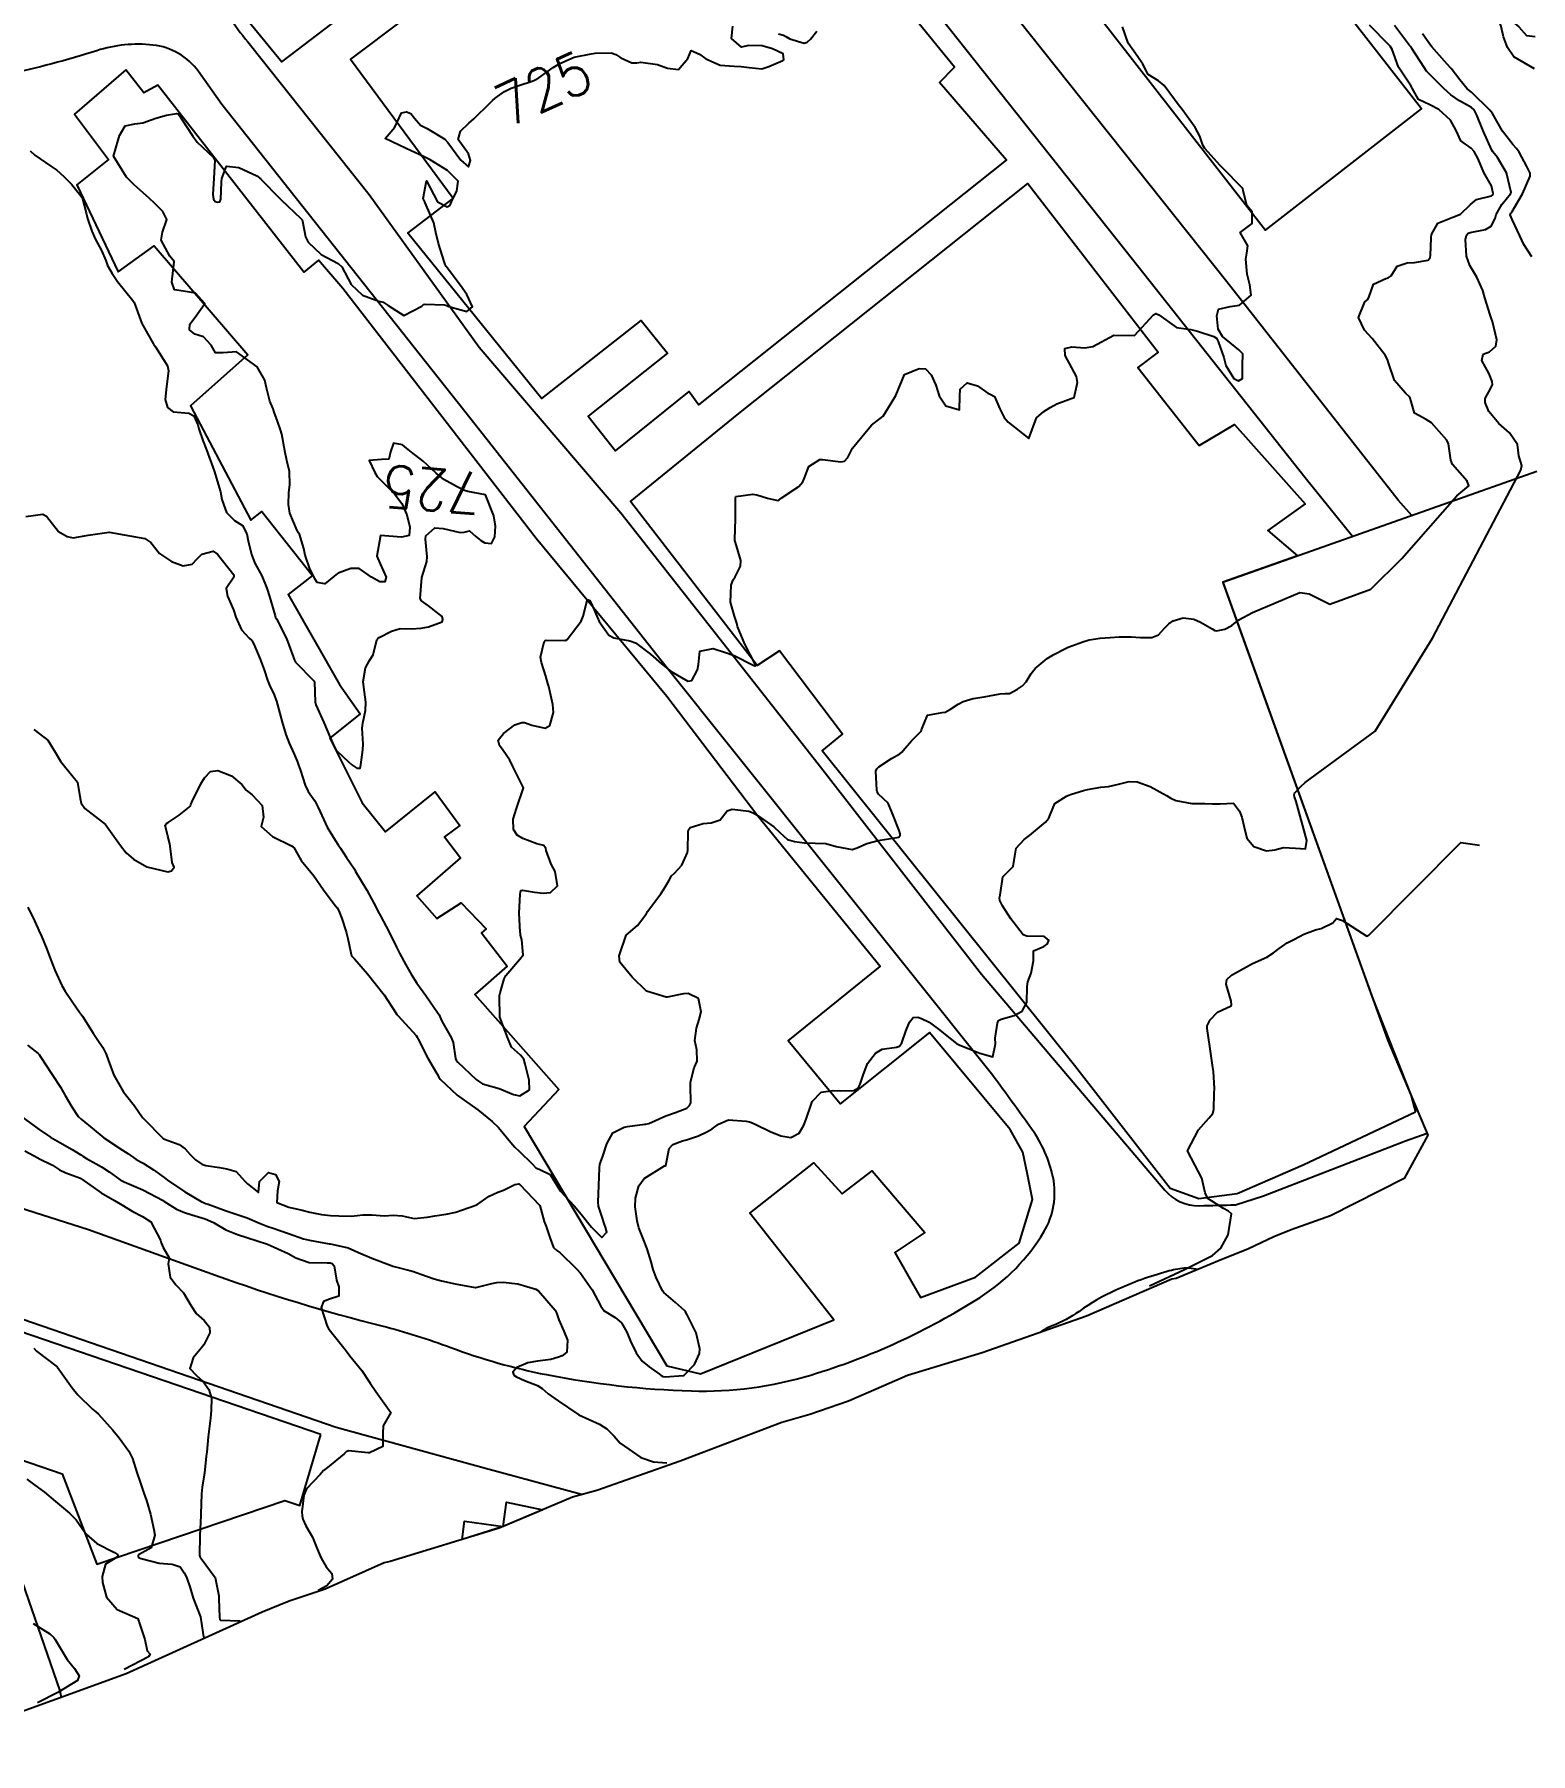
# Model space of a CAD drawing. Header units: metres. Extents: x 307586 to 320046, y 7427249 to 7434250.
# Drawn here: x 312861.3 to 313004.6, y 7431796.9 to 7431961.5 of the extents above; entities that cross this region are included whole.
import ezdxf
from ezdxf.enums import TextEntityAlignment as Align

# ---------------------------------------------------------------- set-up
doc = ezdxf.new("R2010")
doc.units = ezdxf.units.M
doc.header["$MEASUREMENT"] = 0
for name, color, linetype in [('Area', 45, 'Continuous'), ('Area Verde e Lazer', 45, 'Continuous'), ('Cotas', 45, 'Continuous'), ('Curvas de Nivel 1m', 11, 'Continuous'), ('Curvas de Nivel 5m', 15, 'Continuous'), ('Edificações', 30, 'Continuous'), ('Vias Primárias', 230, 'Continuous')]:
    doc.layers.add(name, color=color, linetype=linetype)
doc.styles.add('Style-STANDARD', font='STANDARD.shx')

msp = doc.modelspace()

# ---------------------------------------------------------------- linework, layer by layer
at = {"layer": 'Area'}
msp.add_polyline3d([(313005.2, 7431919.68, 728.03), (312975.12, 7431909.06, 0.04), (312990.92, 7431865.18, 732.81), (312994.76, 7431856.12, 736.14), (312992.49, 7431851.97, 737.82), (312985.44, 7431848.38, 729.22), (312981.65, 7431847.05, 729.09), (312979.99, 7431846.36, 729.11), (312977.57, 7431845.24, 729), (312974.65, 7431844.04, 728.96), (312970.66, 7431842.37, 728.92), (312970.23, 7431842.31, 728.86), (312962.05, 7431838.79, 728.77), (312952.06, 7431835.26, 729.27), (312944.92, 7431833.08, 728.55), (312942.66, 7431832.09, 728.44), (312939.25, 7431830.63, 728.42), (312935.55, 7431829.36, 728.52), (312932.86, 7431828.59, 728.58), (312923.13, 7431824.88, 728.76), (312915.14, 7431822.09, 729.26), (312912.82, 7431821.45, 729.27), (312905.79, 7431818.47, 729.53), (312895.36, 7431815.28, 729.69), (312894.78, 7431815.15, 729.69), (312889.13, 7431812.63, 730.96), (312885.69, 7431811.49, 731.29), (312883.11, 7431810.42, 731.46), (312870.06, 7431804.51, 733.47), (312849.04, 7431796.88, 741.23)], dxfattribs=at)
at = {"layer": 'Area Verde e Lazer'}
msp.add_lwpolyline([(312957.78, 7431970.32), (312979.21, 7431942.79), (312994.13, 7431954.41), (312972.7, 7431981.93)], close=True, dxfattribs=at)
msp.add_lwpolyline([(312957.78, 7431970.32), (312979.21, 7431942.79), (312994.13, 7431954.41), (312972.7, 7431981.93)], close=True, dxfattribs=at)
at = {"layer": 'Curvas de Nivel 1m', "flags": 128}
for points, elevation in [([(312860.45, 7431915.37), (312862.1, 7431915.6), (312862.45, 7431915.41), (312863.6, 7431913.93), (312864.43, 7431913.45), (312865.01, 7431913.33), (312866.43, 7431913.58), (312868.43, 7431913.87), (312870.43, 7431913.5), (312871.87, 7431913.27), (312872.42, 7431912.87), (312873.26, 7431911.81), (312874.4, 7431911.06), (312875.54, 7431910.64), (312876.4, 7431910.81), (312876.86, 7431911.32), (312877.33, 7431911.77), (312878.42, 7431912.06), (312878.81, 7431911.75), (312880.38, 7431909.79), (312880.4, 7431909.73), (312880.38, 7431909.57), (312879.65, 7431908.46), (312879.79, 7431907.74), (312880.34, 7431906.42), (312880.57, 7431905.73), (312881.12, 7431904.52), (312881.85, 7431903.71), (312882.1, 7431903.49), (312882.31, 7431903.13), (312882.9, 7431901.69), (312883.29, 7431900.68), (312883.62, 7431899.69), (312883.79, 7431899.22), (312884.25, 7431898.28), (312884.41, 7431897.84), (312884.46, 7431897.68), (312884.57, 7431897.34), (312885.02, 7431895.67), (312885.38, 7431894.48), (312885.68, 7431893.67), (312886.18, 7431892.61), (312886.45, 7431891.93), (312886.55, 7431891.65), (312886.77, 7431891.05), (312887.23, 7431889.64), (312887.52, 7431889.03), (312888.13, 7431888.12), (312888.41, 7431887.63), (312888.66, 7431887.08), (312889.34, 7431885.62), (312890.08, 7431884.36), (312890.38, 7431883.91), (312890.59, 7431883.6), (312891.18, 7431882.71), (312891.93, 7431881.58), (312892.05, 7431881.38), (312893.13, 7431879.57), (312894.01, 7431877.92), (312894.19, 7431877.56), (312894.43, 7431877.12), (312895.26, 7431875.55), (312895.96, 7431874.12), (312896.15, 7431873.73), (312896.25, 7431873.54), (312896.86, 7431872.44), (312897.36, 7431871.52), (312897.92, 7431870.66), (312898.77, 7431869.5), (312899.89, 7431867.86), (312900.05, 7431867.65), (312900.13, 7431867.49), (312900.32, 7431867.04), (312901.2, 7431865.47), (312901.38, 7431865), (312901.62, 7431863.46), (312901.67, 7431863.3), (312901.83, 7431863.09), (312903.59, 7431861.44), (312903.81, 7431861.27), (312904.21, 7431861.03), (312905.8, 7431860.57), (312907.17, 7431860.02), (312907.79, 7431859.88), (312908.71, 7431860.47), (312908.67, 7431861.38), (312908.29, 7431862.92), (312908.15, 7431863.39), (312907.84, 7431863.78), (312906.98, 7431864.54), (312906.62, 7431865.41), (312905.88, 7431867.42), (312905.82, 7431869.42), (312905.84, 7431869.49), (312905.91, 7431869.73), (312906.27, 7431871.07), (312906.45, 7431871.41), (312907.95, 7431873.15), (312908.06, 7431873.28), (312908.1, 7431873.39), (312907.97, 7431874.83), (312907.86, 7431875.28), (312907.83, 7431875.39), (312907.82, 7431875.55), (312907.72, 7431877.39), (312907.82, 7431879.2), (312907.84, 7431879.39), (312907.88, 7431879.54), (312908.03, 7431879.57), (312909.19, 7431879.38), (312910.02, 7431879.29), (312910.71, 7431879.36), (312911.38, 7431880), (312911.18, 7431881.35), (312910.77, 7431882.06), (312910.3, 7431883.37), (312910.26, 7431883.56), (312910.08, 7431883.84), (312909.42, 7431884.03), (312908.08, 7431884.52), (312907.53, 7431884.84), (312907.17, 7431885.4), (312907.14, 7431886.38), (312907.47, 7431887.4), (312908.14, 7431889.39), (312907.1, 7431891.41), (312906.81, 7431892.04), (312906.19, 7431892.96), (312905.82, 7431893.42), (312905.7, 7431893.93), (312906.2, 7431894.58), (312907.29, 7431895.4), (312907.98, 7431895.63), (312908.22, 7431895.64), (312908.93, 7431895.38), (312910.21, 7431895.1), (312910.66, 7431895.36), (312911.01, 7431896.58), (312910.93, 7431897.36), (312910.55, 7431899.08), (312910.47, 7431899.37), (312910.27, 7431900.07), (312909.86, 7431901.37), (312909.77, 7431901.9), (312910.1, 7431903.37), (312910.2, 7431903.49), (312910.31, 7431903.51), (312912.17, 7431903.49), (312912.32, 7431903.57), (312913.65, 7431905.33), (312913.85, 7431905.81), (312914.23, 7431907.32), (312914.36, 7431907.4), (312914.49, 7431907.32), (312914.66, 7431907.01), (312915.37, 7431905.31), (312916.32, 7431904.01), (312916.79, 7431903.76), (312918.31, 7431903.47), (312918.87, 7431903.26), (312920.3, 7431902.17), (312921.36, 7431901.24), (312922.28, 7431900.52), (312923.86, 7431899.61), (312924.27, 7431899.65), (312924.81, 7431900.67), (312924.89, 7431901.19), (312925.03, 7431902.47), (312926.31, 7431902.72), (312927.48, 7431902.34), (312928.3, 7431902.05), (312930.14, 7431901.13), (312930.29, 7431901.06), (312930.35, 7431901.07), (312930.37, 7431901.13), (312930.29, 7431901.3), (312929.32, 7431903.14), (312928.64, 7431904.83), (312928.55, 7431905.15), (312928.34, 7431905.81), (312927.96, 7431907.16), (312928.01, 7431908.78), (312928.15, 7431909.15), (312928.23, 7431909.31), (312928.39, 7431909.59), (312928.93, 7431910.62), (312928.95, 7431911.14), (312928.43, 7431912.88), (312928.36, 7431913.08), (312928.36, 7431913.15), (312928.45, 7431915.15), (312928.43, 7431917.15), (312928.48, 7431917.29), (312930.11, 7431917.51), (312930.49, 7431917.44), (312931.5, 7431917.12), (312932.48, 7431916.91), (312932.62, 7431916.97), (312932.81, 7431917.11), (312934.49, 7431918.25), (312934.89, 7431918.69), (312935.04, 7431919.07), (312935.45, 7431920.14), (312936.53, 7431920.82), (312936.76, 7431920.82), (312938.53, 7431920.59), (312938.88, 7431920.67), (312939.2, 7431921.02), (312939.65, 7431921.91), (312940.55, 7431923.01), (312941.46, 7431924.11), (312942.57, 7431924.99), (312943.36, 7431926.21), (312943.78, 7431926.97), (312944.62, 7431928.96), (312946.03, 7431929.55), (312946.63, 7431929.51), (312947.17, 7431928.93), (312947.62, 7431927.93), (312947.95, 7431926.92), (312948.59, 7431925.98), (312949.89, 7431925.59), (312949.91, 7431926.9), (312949.95, 7431927.56), (312950.62, 7431928.16), (312951.61, 7431927.88), (312952.61, 7431927.19), (312952.82, 7431927.08), (312953.26, 7431926.86), (312953.75, 7431925.69), (312954.16, 7431924.85), (312954.35, 7431924.62), (312954.57, 7431924.41), (312956.55, 7431922.82), (312957.27, 7431924.81), (312957.96, 7431925.42), (312958.59, 7431925.8), (312959.23, 7431926.15), (312960.6, 7431926.66), (312960.68, 7431926.69), (312960.89, 7431926.77), (312961.18, 7431928.21), (312961.1, 7431928.77), (312960.64, 7431929.6), (312960.03, 7431930.78), (312959.98, 7431931.46), (312960.66, 7431931.63), (312961.9, 7431931.52), (312962.66, 7431931.65), (312964.67, 7431932.72), (312966.67, 7431932.7), (312968.46, 7431934.67), (312968.7, 7431934.8), (312969, 7431934.67), (312970.69, 7431933.48), (312972.04, 7431933.28), (312972.68, 7431933.13), (312974.26, 7431932.61), (312974.5, 7431932.43), (312974.67, 7431932.13), (312975.2, 7431930.59), (312975.41, 7431929.82), (312976.17, 7431928.58), (312976.62, 7431928.37), (312976.99, 7431928.57), (312977.01, 7431930.21), (312977.02, 7431930.57), (312977.03, 7431930.95), (312976.66, 7431931.33), (312975.09, 7431932.6), (312974.68, 7431933.32), (312974.54, 7431934.6), (312974.71, 7431935.23), (312975.81, 7431935.49), (312976.71, 7431935.6), (312977.83, 7431936.56), (312977.7, 7431937.54), (312977.44, 7431938.57), (312977.33, 7431940), (312977.4, 7431940.57), (312977.51, 7431941.3), (312976.79, 7431942.58), (312977.93, 7431943.44), (312977.92, 7431944.56), (312977.42, 7431945.16), (312977.08, 7431946.58), (312977.03, 7431946.77), (312976.85, 7431946.96), (312975.23, 7431948.6), (312974.87, 7431948.99), (312973.38, 7431950.62), (312973.2, 7431950.93), (312972.9, 7431951.79), (312972.46, 7431952.63), (312971.23, 7431954.34), (312970.98, 7431954.65), (312970.93, 7431954.7), (312969.49, 7431956.66), (312968.97, 7431957.08), (312967.97, 7431957.69), (312967.45, 7431958.69), (312966.99, 7431959.4), (312966.04, 7431960.71), (312965.5, 7431962.25)], 726), ([(312860.67, 7431877.96), (312861.28, 7431876.65), (312861.61, 7431875.95), (312861.72, 7431875.7), (312861.97, 7431875.16), (312862.49, 7431873.93), (312862.8, 7431873.07), (312863.25, 7431871.93), (312863.91, 7431870.45), (312864.23, 7431869.92), (312864.98, 7431868.82), (312865.6, 7431867.9), (312865.88, 7431867.5), (312866.92, 7431865.88), (312867.29, 7431865.32), (312867.84, 7431864.5), (312868.16, 7431863.87), (312868.35, 7431863.34), (312868.9, 7431861.86), (312869.79, 7431860.3), (312870.14, 7431859.84), (312870.87, 7431858.93), (312871.63, 7431857.82), (312871.76, 7431857.67), (312873.63, 7431855.8), (312873.73, 7431855.74), (312875.15, 7431855.21), (312875.72, 7431854.8), (312876.21, 7431854.26), (312876.72, 7431853.76), (312877.31, 7431853.35), (312877.71, 7431853.21), (312879, 7431853.03), (312879.7, 7431852.89), (312880.6, 7431852.62), (312881.45, 7431851.7), (312881.69, 7431851.44), (312882.74, 7431850.62), (312882.84, 7431851.69), (312883.7, 7431852.53), (312884.39, 7431852.36), (312884.74, 7431851.67), (312884.56, 7431850.79), (312884.51, 7431849.67), (312885.66, 7431849.22), (312886.94, 7431848.93), (312887.65, 7431848.75), (312888.77, 7431848.5), (312889.65, 7431848.41), (312890.43, 7431848.38), (312891.65, 7431848.37), (312892.74, 7431848.48), (312893.65, 7431848.49), (312894.8, 7431848.4), (312895.65, 7431848.46), (312896.51, 7431848.39), (312897.65, 7431848.12), (312898.89, 7431848.25), (312899.65, 7431848.39), (312900.72, 7431848.54), (312901.66, 7431848.75), (312902.18, 7431848.93), (312903.66, 7431849.44), (312904.83, 7431850.27), (312905.68, 7431850.65), (312906.23, 7431850.86), (312907.31, 7431851.4), (312907.69, 7431851.45), (312907.74, 7431851.43), (312907.79, 7431851.39), (312909.66, 7431849.42), (312909.69, 7431849.37), (312910.11, 7431847.83), (312910.3, 7431847.36), (312910.66, 7431846.32), (312911.01, 7431845.35), (312911.33, 7431845.07), (312911.61, 7431844.86), (312913.2, 7431843.32), (312913.59, 7431842.89), (312914.72, 7431841.31), (312915.55, 7431839.73), (312915.87, 7431839.3), (312916.92, 7431838.66), (312917.53, 7431838.13), (312918.03, 7431837.26), (312918.39, 7431836.38), (312918.91, 7431835.26), (312919.49, 7431834.48), (312920.16, 7431833.92), (312921.16, 7431833.22), (312921.33, 7431833.08), (312921.47, 7431833), (312921.71, 7431832.98), (312923.47, 7431833.11), (312923.53, 7431833.14), (312923.59, 7431833.2), (312924.51, 7431834.16), (312924.99, 7431835.19), (312925.02, 7431835.66), (312924.66, 7431837.19), (312923.82, 7431838.91), (312923.65, 7431839.2), (312923.54, 7431839.32), (312922.68, 7431840.08), (312921.57, 7431841.06), (312921.45, 7431841.22), (312920.83, 7431842.47), (312920.55, 7431843.24), (312920.35, 7431843.99), (312919.97, 7431845.24), (312919.63, 7431846.11), (312919.18, 7431847.25), (312919.01, 7431847.9), (312918.83, 7431849.26), (312918.87, 7431850.07), (312919.18, 7431851.26), (312919.7, 7431851.96), (312921.65, 7431853.16), (312921.71, 7431853.19), (312921.76, 7431853.22), (312922.1, 7431854.84), (312922.44, 7431855.21), (312923.37, 7431855.58), (312923.74, 7431855.66), (312924.89, 7431856.04), (312925.75, 7431856.47), (312926.21, 7431856.72), (312926.82, 7431857.16), (312927.77, 7431857.58), (312929.46, 7431857.44), (312929.77, 7431857.38), (312929.96, 7431857.32), (312930.37, 7431857.12), (312931.75, 7431856.48), (312932.79, 7431856.05), (312933.75, 7431855.9), (312934.54, 7431856.29), (312934.99, 7431857.07), (312935.2, 7431857.64), (312935.69, 7431859.06), (312935.72, 7431859.13), (312935.79, 7431859.34), (312936.63, 7431860.22), (312937.8, 7431860.4), (312938.46, 7431860.37), (312939.8, 7431860.4), (312940.19, 7431860.62), (312940.39, 7431861), (312940.68, 7431861.86), (312941.09, 7431862.99), (312941.84, 7431863.98), (312942.48, 7431864.34), (312943.85, 7431864.54), (312944.16, 7431864.64), (312944.36, 7431864.95), (312944.74, 7431866.08), (312945.09, 7431866.95), (312945.46, 7431867.37), (312945.89, 7431867.4), (312946.24, 7431867.29), (312946.98, 7431866.92), (312947.87, 7431866.25), (312949.6, 7431864.89), (312949.85, 7431864.76), (312951.2, 7431864.22), (312951.84, 7431863.96), (312953.08, 7431863.6), (312953.33, 7431864.85), (312953.31, 7431865.4), (312953.53, 7431866.84), (312953.64, 7431867.09), (312953.89, 7431867.23), (312955.13, 7431867.58), (312955.89, 7431868), (312956.34, 7431868.81), (312956.38, 7431870.36), (312956.45, 7431870.81), (312956.76, 7431871.62), (312956.98, 7431872.8), (312956.99, 7431873.78), (312957.97, 7431874.17), (312958.33, 7431874.43), (312958.44, 7431874.79), (312957.99, 7431875.13), (312956.33, 7431875.16), (312955.99, 7431875.31), (312954.82, 7431876.83), (312954.02, 7431878.07), (312953.75, 7431878.58), (312953.73, 7431878.84), (312953.78, 7431879.09), (312954.05, 7431880.84), (312955.03, 7431881.86), (312955.19, 7431882.83), (312955.32, 7431883.59), (312956.09, 7431884.44), (312956.61, 7431884.81), (312958.12, 7431886.09), (312958.44, 7431886.47), (312958.57, 7431886.79), (312959.03, 7431887.88), (312960.14, 7431888.59), (312960.27, 7431888.64), (312960.62, 7431888.77), (312961.78, 7431889.12), (312962.15, 7431889.23), (312963.44, 7431889.44), (312964.15, 7431889.5), (312965.13, 7431889.74), (312966.16, 7431889.99), (312966.9, 7431889.95), (312968.16, 7431889.52), (312969.73, 7431888.65), (312970.14, 7431888.4), (312970.61, 7431888.18), (312972.14, 7431887.89), (312973.4, 7431887.88), (312974.14, 7431887.85), (312974.86, 7431887.86), (312976.14, 7431887.9), (312976.71, 7431887.15), (312976.93, 7431886.57), (312977.16, 7431885.61), (312977.42, 7431884.56), (312978.09, 7431883.76), (312979.29, 7431883.33), (312980.09, 7431883.44), (312980.94, 7431883.67), (312982.09, 7431883.61), (312983.05, 7431883.53), (312983.17, 7431884.35), (312982.14, 7431888.08), (312981.99, 7431888.51), (312981.96, 7431888.7), (312981.98, 7431888.84), (312982.02, 7431888.9), (312982.58, 7431889.5), (312983, 7431889.9), (312989.72, 7431894.79), (312995.2, 7431903.7), (313003.65, 7431919.81), (313003.77, 7431920.25), (313003.46, 7431921.18), (313003.33, 7431922.26), (313002.57, 7431923.37), (313001.55, 7431924.28), (313000.59, 7431925.43), (313000.23, 7431926.29), (313000.23, 7431926.67), (313000.61, 7431927.32), (313000.94, 7431927.97), (313000.92, 7431928.29), (313000.63, 7431929.03), (312999.93, 7431930.3), (313000.06, 7431930.9), (313000.66, 7431931.15), (313001.28, 7431931.67), (313001.37, 7431932.28), (313000.95, 7431934.03), (313000.85, 7431934.29), (313000.71, 7431934.69), (313000.22, 7431936.3), (313000.01, 7431937.02), (312999.46, 7431938.3), (312998.76, 7431939.4), (312998.46, 7431940.31), (312998.36, 7431941.89), (312998.46, 7431942.31), (312998.61, 7431942.5), (312998.8, 7431942.56), (313000.26, 7431942.84), (313000.81, 7431943.18), (313001.2, 7431943.9), (313001.31, 7431944.29), (313001.85, 7431945.26), (313002.68, 7431946.27), (313002.73, 7431946.39), (313002.3, 7431948.28), (313001.43, 7431949.74), (313000.99, 7431950.29), (313000.89, 7431950.45), (313000.04, 7431952.3), (312999.44, 7431953.8), (312999.19, 7431954.31), (312998.95, 7431954.54), (312997.8, 7431955.18), (312996.96, 7431955.74), (312996.29, 7431956.35), (312994.98, 7431957.67), (312994.64, 7431958.02), (312994.4, 7431958.37), (312993.21, 7431960.18), (312993.08, 7431960.39), (312993.05, 7431960.42), (312993.01, 7431960.47), (312991.57, 7431962.4)], 728), ([(312861.23, 7431894.98), (312862.2, 7431894.23), (312862.58, 7431893.94), (312863.17, 7431892.94), (312863.78, 7431891.92), (312864.17, 7431891.46), (312865.4, 7431889.91), (312865.66, 7431888.37), (312865.76, 7431887.9), (312866.12, 7431887.39), (312868.09, 7431885.87), (312869.54, 7431883.86), (312870.07, 7431883.16), (312870.77, 7431882.55), (312872.05, 7431881.82), (312874.05, 7431881.32), (312874.41, 7431881.43), (312874.66, 7431881.79), (312874.49, 7431882.23), (312874.28, 7431883.8), (312874.27, 7431884), (312874.08, 7431884.76), (312873.82, 7431885.8), (312873.94, 7431885.96), (312874.1, 7431886.05), (312875.14, 7431886.75), (312876.12, 7431887.54), (312876.23, 7431887.67), (312876.27, 7431887.78), (312876.35, 7431888), (312877.23, 7431889.76), (312877.58, 7431890.33), (312878.16, 7431890.94), (312878.85, 7431891.05), (312880.16, 7431890.54), (312881.16, 7431889.71), (312881.57, 7431889.15), (312882.13, 7431888.71), (312883.11, 7431887.69), (312883.23, 7431886.57), (312883.01, 7431885.69), (312884.08, 7431884.73), (312885.91, 7431883.83), (312886.07, 7431883.72), (312886.1, 7431883.69), (312886.13, 7431883.66), (312886.84, 7431882.43), (312887.48, 7431881.64), (312888.04, 7431880.94), (312888.97, 7431879.62), (312890.01, 7431878.25), (312890.27, 7431877.87), (312890.43, 7431877.6), (312890.73, 7431876.86), (312891.13, 7431875.59), (312891.32, 7431874.94), (312891.58, 7431873.59), (312891.67, 7431873.3), (312891.95, 7431873.01), (312893.19, 7431871.57), (312893.92, 7431870.65), (312894.77, 7431869.55), (312895.89, 7431867.82), (312896.01, 7431867.66), (312896.12, 7431867.54), (312897.86, 7431865.65), (312897.94, 7431865.51), (312898.04, 7431865.32), (312898.98, 7431863.5), (312899.82, 7431862.03), (312900.01, 7431861.68), (312900.15, 7431861.48), (312901.79, 7431859.95), (312902.46, 7431859.45), (312903.77, 7431858.54), (312905.14, 7431857.43), (312905.75, 7431856.85), (312906.93, 7431855.4), (312907.29, 7431854.96), (312907.72, 7431854.59), (312908.96, 7431853.38), (312909.32, 7431852.99), (312909.71, 7431852.81), (312910.7, 7431852.35), (312911.3, 7431851.35), (312911.68, 7431850.75), (312913, 7431849.33), (312913.66, 7431848.55), (312914.65, 7431847.31), (312915.63, 7431846.3), (312916.12, 7431846.81), (312915.99, 7431847.29), (312915.9, 7431847.55), (312915.65, 7431848.37), (312915.3, 7431849.3), (312915.28, 7431849.69), (312915.36, 7431851.3), (312915.4, 7431852.99), (312915.45, 7431853.3), (312915.51, 7431853.5), (312915.72, 7431854.1), (312916.1, 7431855.29), (312916.69, 7431856.34), (312917.76, 7431856.89), (312918.08, 7431856.94), (312919.76, 7431857.16), (312919.84, 7431857.17), (312920.14, 7431857.24), (312921.77, 7431857.95), (312922.69, 7431858.29), (312923.78, 7431858.69), (312924.04, 7431858.94), (312924.15, 7431859.2), (312924.13, 7431860.88), (312924.13, 7431861.2), (312924.47, 7431862.55), (312924.78, 7431863.19), (312924.74, 7431864.29), (312924.54, 7431865.19), (312924.7, 7431866.36), (312924.97, 7431867.19), (312925.16, 7431867.91), (312924.9, 7431869.19), (312923.91, 7431869.69), (312923.45, 7431869.66), (312921.9, 7431869.33), (312921.8, 7431869.32), (312919.91, 7431869.91), (312918.53, 7431871.26), (312917.94, 7431871.99), (312917.36, 7431872.69), (312917.28, 7431873.28), (312917.97, 7431875.27), (312919.05, 7431876.19), (312919.84, 7431877.25), (312919.9, 7431877.35), (312920.01, 7431877.52), (312921.27, 7431879.23), (312921.58, 7431879.68), (312922.04, 7431880.48), (312922.31, 7431880.96), (312922.6, 7431881.21), (312923.29, 7431881.98), (312923.84, 7431883.2), (312923.86, 7431883.41), (312923.9, 7431885.2), (312923.93, 7431885.37), (312924.1, 7431885.57), (312925.33, 7431885.96), (312926.11, 7431886.03), (312926.96, 7431886.32), (312927.64, 7431887.16), (312928.12, 7431887.34), (312929.72, 7431887.13), (312930.12, 7431886.99), (312930.5, 7431886.75), (312932.1, 7431885.63), (312932.68, 7431885.1), (312933.42, 7431884.42), (312934.08, 7431884.25), (312935.04, 7431884.12), (312936.08, 7431884.07), (312937.1, 7431884.06), (312938.08, 7431883.75), (312939.62, 7431883.47), (312940.08, 7431883.62), (312941.02, 7431884.06), (312942.09, 7431884.34), (312943.7, 7431884.58), (312944.09, 7431884.66), (312944.21, 7431884.84), (312944.2, 7431884.96), (312944.1, 7431885.28), (312943.44, 7431886.97), (312943.07, 7431887.91), (312942.14, 7431888.76), (312942.02, 7431888.99), (312941.98, 7431889.15), (312941.88, 7431890.99), (312941.97, 7431891.2), (312942.18, 7431891.39), (312943.39, 7431892.18), (312944.19, 7431892.64), (312944.36, 7431892.79), (312944.5, 7431892.96), (312945.28, 7431893.87), (312946.21, 7431894.82), (312946.26, 7431894.94), (312946.83, 7431896.33), (312948.24, 7431896.59), (312948.52, 7431896.62), (312949.02, 7431896.9), (312949.76, 7431897.39), (312950.25, 7431897.64), (312951.21, 7431897.92), (312952.26, 7431898.11), (312953.8, 7431898.39), (312954.26, 7431898.4), (312954.69, 7431898.41), (312955.44, 7431898.83), (312955.93, 7431899.16), (312956.27, 7431899.53), (312956.76, 7431900.34), (312957.13, 7431900.81), (312958.3, 7431901.77), (312958.93, 7431902.16), (312960.12, 7431902.77), (312960.25, 7431902.83), (312960.31, 7431902.86), (312961.72, 7431903.35), (312962.32, 7431903.54), (312963.36, 7431903.71), (312964.33, 7431903.79), (312965.2, 7431903.84), (312966.33, 7431903.85), (312967.24, 7431903.77), (312968.33, 7431903.77), (312968.95, 7431904.04), (312969.52, 7431904.66), (312969.93, 7431905.08), (312970.35, 7431905.38), (312971.33, 7431905.66), (312972.35, 7431905.52), (312972.98, 7431905.25), (312974.11, 7431904.6), (312974.34, 7431904.45), (312974.52, 7431904.41), (312975.32, 7431904.59), (312975.99, 7431904.94), (312976.65, 7431905.46), (312977.97, 7431906.17), (312982.49, 7431908.09), (312983.37, 7431907.95), (312985.37, 7431906.96), (312989.3, 7431908.42), (312992.25, 7431911.33), (312997.53, 7431917.34), (312998.69, 7431918.31), (312998.51, 7431918.75), (312997.13, 7431920.33), (312996.95, 7431920.75), (312996.72, 7431922.34), (312996.56, 7431922.69), (312995.09, 7431924.35), (312994.59, 7431924.65), (312993.48, 7431925.26), (312993.16, 7431926.38), (312993.03, 7431926.81), (312992.61, 7431927.18), (312991.57, 7431928.4), (312990.99, 7431930.07), (312990.89, 7431930.41), (312990.66, 7431930.81), (312989.42, 7431932.42), (312988.68, 7431933.22), (312988.11, 7431934.44), (312988.72, 7431935.92), (312988.99, 7431936.16), (312989.13, 7431936.43), (312989.54, 7431937.62), (312990.74, 7431938.16), (312990.94, 7431938.21), (312991.25, 7431938.4), (312991.81, 7431939.34), (312992.76, 7431939.65), (312993.47, 7431939.68), (312994.77, 7431939.93), (312994.97, 7431940.16), (312995, 7431940.36), (312995.08, 7431942.07), (312995.11, 7431942.36), (312995.7, 7431943.47), (312996.82, 7431943.92), (312997.14, 7431944.02), (312997.88, 7431944.32), (312998.83, 7431945.25), (312999.4, 7431945.74), (313000.84, 7431946.08), (313000.97, 7431946.16), (313001.01, 7431946.29), (313000.85, 7431947.05), (313000.11, 7431948.3), (312999.57, 7431949.61), (312999.18, 7431950.31), (312998.9, 7431950.64), (312997.91, 7431951.33), (312997.48, 7431952.33), (312996.93, 7431953.31), (312995.82, 7431954.35), (312994.95, 7431954.8), (312993.87, 7431955.3), (312993.26, 7431956.39), (312993.16, 7431956.58), (312992.97, 7431956.87), (312991.94, 7431958.4), (312991.34, 7431960.08), (312991.13, 7431960.41), (312991.01, 7431960.55), (312989.17, 7431962.43)], 727), ([(313004.7, 7431940.24), (313003.94, 7431941.41), (313003.55, 7431942.26), (313002.82, 7431943.82), (313002.65, 7431944.27), (313002.69, 7431944.41), (313002.83, 7431944.59), (313003.83, 7431946.26), (313004.57, 7431947.95), (313004.57, 7431948.24), (313004.22, 7431948.9), (313003.5, 7431950.26), (313003.25, 7431950.62), (313002.9, 7431950.99), (313001.9, 7431952.28), (313000.94, 7431953.97), (313000.69, 7431954.29), (312998.96, 7431955.98), (312998.77, 7431956.12), (312998.53, 7431956.32), (312997.82, 7431957.18), (312996.98, 7431958.28), (312996.93, 7431958.34), (312996.36, 7431958.97), (312995.13, 7431960.36), (312995.01, 7431960.5), (312994.23, 7431961.58)], 729), ([(312968.08, 7431841.67), (312971.46, 7431843.25), (312974.12, 7431844.6), (312974.92, 7431845.29), (312975.64, 7431846.58), (312975.95, 7431848.58), (312975.67, 7431848.84), (312975.17, 7431849.08), (312973.68, 7431850.06), (312973.43, 7431850.6), (312973.09, 7431851.99), (312972.79, 7431852.61), (312971.74, 7431854.62), (312972.79, 7431856.61), (312973.77, 7431857.75), (312974.17, 7431858.2), (312974.25, 7431858.6), (312974.28, 7431860.13), (312974.32, 7431860.59), (312974.23, 7431862.2), (312974.17, 7431862.6), (312973.86, 7431864.6), (312973.6, 7431866.32), (312973.62, 7431866.6), (312973.89, 7431867.17), (312974.59, 7431867.9), (312975.9, 7431868.5), (312975.96, 7431868.58), (312975.91, 7431868.94), (312975.45, 7431870.58), (312975.5, 7431871.03), (312975.94, 7431871.45), (312977.95, 7431872.55), (312979.33, 7431873.17), (312979.97, 7431873.58), (312980.51, 7431873.99), (312981.28, 7431874.52), (312981.74, 7431874.76), (312981.99, 7431874.88), (312982.86, 7431875.37), (312984, 7431875.79), (312984.55, 7431875.92), (312985.66, 7431876.46), (312985.82, 7431876.65), (312986.01, 7431876.87), (312986.59, 7431876.68), (312988.9, 7431875.16), (312989.14, 7431875.3), (312997.91, 7431884.14), (312999.69, 7431883.89)], 729), ([(312860.62, 7431864.74), (312861.63, 7431863.94), (312861.73, 7431863.84), (312861.83, 7431863.68), (312863, 7431861.93), (312863.79, 7431860.7), (312864.24, 7431859.92), (312864.86, 7431858.82), (312865.48, 7431857.9), (312865.76, 7431857.63), (312867.02, 7431856.61), (312867.74, 7431856.02), (312867.94, 7431855.87), (312869.72, 7431854.69), (312870.24, 7431854.36), (312871.01, 7431853.83), (312871.45, 7431853.57), (312871.71, 7431853.42), (312872.68, 7431852.79), (312873.7, 7431852.05), (312874.04, 7431851.8), (312875.68, 7431850.7), (312877.25, 7431849.76), (312877.54, 7431849.63), (312877.66, 7431849.58), (312877.92, 7431849.49), (312879.65, 7431848.88), (312880.52, 7431848.59), (312881.65, 7431848.18), (312882.86, 7431847.69), (312883.64, 7431847.38), (312884.07, 7431847.24), (312885.63, 7431846.71), (312887.07, 7431846.19), (312887.62, 7431846.05), (312889.51, 7431845.71), (312889.61, 7431845.69), (312890.07, 7431845.6), (312891.34, 7431845.31), (312891.61, 7431845.21), (312892.32, 7431844.86), (312893.6, 7431844.32), (312895.54, 7431843.59), (312895.59, 7431843.58), (312895.62, 7431843.57), (312895.73, 7431843.54), (312897.24, 7431843.16), (312897.59, 7431843.05), (312898.29, 7431842.8), (312899.58, 7431842.35), (312900.27, 7431842.17), (312901.58, 7431841.88), (312903.49, 7431841.53), (312903.57, 7431841.53), (312905.09, 7431841.92), (312905.58, 7431841.99), (312906.19, 7431842.02), (312907.58, 7431841.89), (312909.31, 7431841.37), (312909.57, 7431841.19), (312911.15, 7431839.35), (312911.29, 7431839.1), (312911.53, 7431838.44), (312912, 7431837.34), (312912.35, 7431836.49), (312912.28, 7431835.33), (312911.84, 7431834.99), (312911.49, 7431834.84), (312910.75, 7431834.62), (312909.48, 7431834.46), (312908.56, 7431834.3), (312907.48, 7431833.86), (312907.1, 7431833.4), (312907.22, 7431833.14), (312907.47, 7431832.96), (312908.22, 7431832.63), (312909.46, 7431832.15), (312909.93, 7431831.84), (312910.49, 7431831.35), (312911.44, 7431830.67), (312913.42, 7431829.32), (312915.41, 7431828.43), (312916.12, 7431828), (312916.82, 7431827.28), (312917.39, 7431826.63), (312919.37, 7431825.25), (312920.59, 7431824.84), (312921.87, 7431824.72)], 729), ([(312860.36, 7431854.6), (312861.61, 7431853.94), (312861.68, 7431853.91), (312861.71, 7431853.89), (312863.01, 7431853.23), (312863.7, 7431852.8), (312864.29, 7431852.5), (312865.69, 7431851.98), (312865.75, 7431851.96), (312865.84, 7431851.9), (312867.67, 7431850.59), (312868.96, 7431849.86), (312869.66, 7431849.45), (312870.64, 7431848.82), (312871.65, 7431848.33), (312872.44, 7431847.81), (312873.36, 7431846.06), (312873.43, 7431845.8), (312873.61, 7431845.35), (312874.19, 7431844.38), (312874.11, 7431843.79), (312874.29, 7431842.5), (312874.84, 7431841.79), (312875.56, 7431841.01), (312876.31, 7431839.77), (312876.79, 7431839.02), (312877.53, 7431838.37), (312878.06, 7431837.74), (312878.09, 7431837.17), (312877.5, 7431836.04), (312877.38, 7431835.86), (312877.3, 7431835.75), (312876.5, 7431834.78), (312876.18, 7431833.77), (312876.8, 7431833.09), (312877.46, 7431832.51), (312877.99, 7431831.74), (312878.25, 7431830.93), (312878.23, 7431829.74), (312878.15, 7431829.01), (312877.98, 7431827.74), (312877.92, 7431827.22), (312877.79, 7431825.75), (312877.75, 7431825.36), (312877.57, 7431823.75), (312877.53, 7431823.57), (312877.34, 7431822.41), (312877.3, 7431821.75), (312877.23, 7431819.83), (312877.23, 7431819.75), (312877.23, 7431819.68), (312877.12, 7431817.75), (312877.1, 7431815.91), (312877.13, 7431815.75), (312877.17, 7431815.67), (312877.25, 7431815.57), (312878.6, 7431813.74), (312878.96, 7431811.98), (312878.96, 7431811.73), (312879, 7431809.91), (312879.03, 7431809.73), (312879.11, 7431809.66), (312880.98, 7431809.6)], 731), ([(312861.24, 7431835.7), (312861.49, 7431835.43), (312863.47, 7431833.92), (312864.89, 7431831.91), (312865.44, 7431831.24), (312866.85, 7431829.88), (312867.17, 7431829.62), (312867.42, 7431829.39), (312868.81, 7431827.86), (312869.39, 7431827.14), (312870.32, 7431825.84), (312870.67, 7431825.13), (312871.08, 7431823.82), (312871.15, 7431823.62), (312871.35, 7431823.06), (312871.78, 7431821.82), (312872.02, 7431821.11), (312872.4, 7431819.81), (312872.73, 7431818.36), (312872.81, 7431817.8), (312872.47, 7431816.6), (312871.25, 7431815.91), (312871.22, 7431815.86), (312871.22, 7431815.82), (312871.23, 7431815.8), (312871.25, 7431815.67), (312871.5, 7431815.57), (312873.25, 7431815.13), (312874.49, 7431815.03), (312875.24, 7431814.77), (312875.64, 7431814.18), (312875.84, 7431813.77), (312876.21, 7431812.75), (312876.49, 7431811.76), (312877.19, 7431809.98), (312877.24, 7431809.75), (312877.47, 7431808.06), (312877.6, 7431807.96)], 732), ([(312860.57, 7431823.18), (312861.34, 7431822.58), (312862.24, 7431821.93), (312863.32, 7431821.02), (312864.65, 7431819.91), (312865.3, 7431819.26), (312865.85, 7431818.45), (312866.24, 7431817.89), (312867.27, 7431816.99), (312868.96, 7431816.15), (312869.25, 7431815.94), (312869.29, 7431815.85), (312869.25, 7431815.74), (312868.08, 7431815.02), (312867.78, 7431813.86), (312867.82, 7431813.28), (312868.2, 7431811.86), (312869.2, 7431810.68), (312871.18, 7431809.82), (312871.87, 7431807.81), (312872.07, 7431806.73), (312872.37, 7431806.42), (312872.2, 7431806.16), (312869.87, 7431804.94)], 733), ([(312861.18, 7431809.34), (312862.75, 7431808.34), (312863.16, 7431807.99), (312863.21, 7431807.92), (312863.26, 7431807.82), (312864.41, 7431805.91), (312865.12, 7431805.02), (312865.57, 7431804.34), (312865.4, 7431803.9), (312863.52, 7431802.72), (312861.59, 7431801.74)], 734)]:
    msp.add_lwpolyline(points, dxfattribs=dict(at, elevation=elevation))
at = {"layer": 'Curvas de Nivel 5m', "flags": 128}
for points, elevation in [([(313004.98, 7431958.24), (313003, 7431959.38), (313002.39, 7431960.28), (313001.99, 7431961.31), (313001.78, 7431962.28), (313001.06, 7431964.29), (313003.04, 7431962.63), (313003.46, 7431962.26), (313004.19, 7431961.42), (313005.02, 7431961.35)], 730), ([(312860.87, 7431950.4), (312861.33, 7431949.97), (312862.85, 7431948.91), (312863.43, 7431948.52), (312864.1, 7431947.93), (312864.83, 7431947.18), (312865.86, 7431945.91), (312866.25, 7431944.45), (312866.36, 7431943.9), (312866.77, 7431942.7), (312867.14, 7431941.89), (312867.72, 7431940.85), (312868.11, 7431939.88), (312868.28, 7431939.42), (312868.73, 7431938.63), (312869.25, 7431937.86), (312870.7, 7431936.06), (312870.85, 7431935.85), (312870.93, 7431935.6), (312871.57, 7431933.84), (312872.65, 7431931.92), (312872.69, 7431931.87), (312872.72, 7431931.83), (312872.87, 7431931.6), (312874.02, 7431929.81), (312874.13, 7431929.32), (312873.93, 7431927.81), (312873.82, 7431926.58), (312874.02, 7431925.81), (312874.57, 7431925.39), (312876.06, 7431925.27), (312876.57, 7431925.01), (312876.93, 7431924.15), (312877.03, 7431923.77), (312877.41, 7431922.63), (312877.77, 7431921.76), (312878.5, 7431919.75), (312879.11, 7431917.74), (312879.23, 7431916.98), (312879.68, 7431915.74), (312880.45, 7431914.98), (312881.22, 7431914.5), (312881.62, 7431913.71), (312881.76, 7431913.04), (312882.07, 7431911.71), (312882.4, 7431910.88), (312883.06, 7431909.69), (312883.55, 7431908.51), (312883.8, 7431907.69), (312884.34, 7431905.84), (312884.39, 7431905.68), (312884.46, 7431905.55), (312885.42, 7431903.67), (312886.09, 7431901.87), (312886.16, 7431901.66), (312886.29, 7431901.41), (312888.06, 7431899.63), (312888.12, 7431899.49), (312888.19, 7431897.63), (312888.24, 7431897.34), (312889.02, 7431895.62), (312889.62, 7431894.2), (312889.86, 7431893.61), (312890.19, 7431893), (312890.88, 7431892.3), (312891.69, 7431891.59), (312892.17, 7431891.27), (312892.48, 7431891.26), (312892.54, 7431891.58), (312892.74, 7431893.02), (312892.76, 7431893.57), (312892.69, 7431895.1), (312892.73, 7431895.57), (312893, 7431896.8), (312893.02, 7431897.57), (312892.83, 7431899.01), (312892.79, 7431899.57), (312893, 7431900.86), (312893.39, 7431901.57), (312893.73, 7431902.13), (312894.09, 7431903.56), (312894.19, 7431903.69), (312894.31, 7431903.77), (312895.49, 7431904.38), (312896.32, 7431904.65), (312897.4, 7431904.6), (312898.32, 7431904.67), (312899.02, 7431904.81), (312900.33, 7431905.29), (312900.42, 7431905.49), (312900.34, 7431905.79), (312899.04, 7431906.81), (312898.36, 7431907.29), (312898.24, 7431907.51), (312898.38, 7431909.51), (312898.86, 7431911.06), (312898.89, 7431911.51), (312898.73, 7431913.2), (312898.78, 7431913.51), (312899.65, 7431914.28), (312900.44, 7431914.21), (312902.08, 7431913.83), (312902.44, 7431913.86), (312902.96, 7431913.99), (312903.55, 7431913.45), (312904.04, 7431913.06), (312904.43, 7431912.83), (312905.07, 7431912.79), (312905.39, 7431913.43), (312905.44, 7431914.43), (312905.29, 7431915.43), (312904.48, 7431917.44), (312902.79, 7431917.77), (312902.49, 7431917.87), (312901.72, 7431918.25), (312900.5, 7431918.91), (312899.77, 7431919.5), (312898.52, 7431920.68), (312897.39, 7431921.53), (312896.92, 7431921.92), (312896.54, 7431922.23), (312895.69, 7431922.4), (312895.39, 7431921.55), (312895.22, 7431920.85), (312894.52, 7431920.83), (312893.36, 7431920.74), (312893.89, 7431919.57), (312894.12, 7431919.19), (312894.5, 7431918.82), (312895.77, 7431917.55), (312896.47, 7431916.6), (312896.95, 7431915.53), (312897.24, 7431914.33), (312897.19, 7431913.53), (312896.43, 7431913.4), (312894.43, 7431913.56), (312894.08, 7431911.56), (312894.4, 7431910.84), (312894.97, 7431909.55), (312894.84, 7431909.1), (312894.38, 7431909.1), (312893.57, 7431909.57), (312892.4, 7431910.39), (312891.6, 7431910.38), (312890.39, 7431909.93), (312890.19, 7431909.81), (312889.98, 7431909.61), (312889.09, 7431908.91), (312888.38, 7431909.03), (312888.15, 7431909.4), (312888.05, 7431909.63), (312887.68, 7431910.35), (312887.23, 7431911.65), (312887.08, 7431912.31), (312886.66, 7431913.66), (312886.58, 7431913.8), (312886.44, 7431914.01), (312885.76, 7431915.67), (312885.62, 7431916.51), (312885.66, 7431917.67), (312885.75, 7431918.41), (312885.71, 7431919.67), (312885.46, 7431920.73), (312885.26, 7431921.67), (312884.98, 7431923.24), (312884.85, 7431923.68), (312884.56, 7431924.5), (312884.25, 7431925.37), (312884.14, 7431925.69), (312883.85, 7431926.42), (312883.51, 7431927.7), (312883.34, 7431928.43), (312882.62, 7431929.71), (312880.64, 7431931.13), (312879.35, 7431931.03), (312878.64, 7431931.04), (312878.22, 7431931.76), (312877.47, 7431932.57), (312876.66, 7431932.82), (312876.13, 7431933.25), (312876.18, 7431933.78), (312876.68, 7431934.47), (312877.62, 7431935.77), (312876.71, 7431936.76), (312875.55, 7431936.95), (312874.71, 7431937.08), (312874.45, 7431937.8), (312874.68, 7431939.74), (312874.67, 7431939.8), (312874.26, 7431940.3), (312873.41, 7431941.82), (312873.56, 7431942.6), (312873.97, 7431943.81), (312873.57, 7431944.59), (312872.81, 7431945.33), (312872.29, 7431945.84), (312870.83, 7431947.12), (312870.12, 7431947.86), (312868.86, 7431949.87), (312869.32, 7431951.42), (312869.45, 7431951.86), (312869.99, 7431952.77), (312870.9, 7431952.97), (312871.68, 7431953.06), (312872.91, 7431953.53), (312873.94, 7431953.81), (312874.91, 7431953.96), (312875.04, 7431953.93), (312875.15, 7431953.8), (312875.84, 7431952.72), (312876.45, 7431951.78), (312876.88, 7431951.23), (312878.45, 7431949.76), (312878.56, 7431949.46), (312878.48, 7431947.76), (312878.39, 7431946.19), (312878.44, 7431945.76), (312878.59, 7431945.53), (312878.81, 7431945.46), (312879.05, 7431945.51), (312879.15, 7431945.75), (312879.21, 7431947.38), (312879.23, 7431947.75), (312879.68, 7431948.92), (312880.85, 7431948.78), (312882.58, 7431947.98), (312882.84, 7431947.8), (312882.9, 7431947.76), (312882.95, 7431947.71), (312884.81, 7431945.8), (312884.93, 7431945.68), (312886.8, 7431943.92), (312886.92, 7431943.78), (312886.97, 7431943.66), (312887.26, 7431942.14), (312887.5, 7431941.65), (312888.76, 7431940.47), (312890.39, 7431939.61), (312890.74, 7431939.27), (312891.64, 7431937.6), (312892.71, 7431936.57), (312894.27, 7431936), (312894.7, 7431935.9), (312895.17, 7431935.56), (312896.68, 7431934.62), (312898.4, 7431935.51), (312898.54, 7431935.67), (312898.7, 7431935.71), (312900.53, 7431935.65), (312900.69, 7431935.62), (312900.99, 7431935.49), (312902.69, 7431935.01), (312903.25, 7431935.46), (312902.71, 7431936.63), (312902.1, 7431937.48), (312900.74, 7431939.32), (312900.63, 7431939.49), (312900.56, 7431939.68), (312900, 7431941.5), (312899.72, 7431942.56), (312899.54, 7431943.5), (312898.81, 7431945.18), (312898.72, 7431945.42), (312898.67, 7431945.51), (312898.51, 7431945.82), (312898.84, 7431947.51), (312899.9, 7431945.5), (312900.81, 7431945.01), (312901.11, 7431945.19), (312901.24, 7431945.49), (312901.75, 7431946.56), (312901.86, 7431947.48), (312900.85, 7431948.51), (312899.2, 7431949.51), (312898.87, 7431949.69), (312898.55, 7431949.83), (312896.88, 7431950.6), (312894.89, 7431951.56), (312895.82, 7431952.64), (312896.21, 7431953.55), (312896.44, 7431954.02), (312896.92, 7431954.11), (312897.35, 7431953.97), (312897.68, 7431953.53), (312898.25, 7431952.86), (312898.9, 7431952.52), (312900.59, 7431951.49), (312900.89, 7431951.2), (312902.12, 7431949.48), (312902.86, 7431948.87), (312903.06, 7431949.47), (312902.87, 7431950.1), (312901.86, 7431951.48), (312902.1, 7431952.28), (312902.91, 7431953.04), (312903.38, 7431953.46), (312904.93, 7431954.97), (312905.17, 7431955.2), (312905.43, 7431955.44), (312906.31, 7431956.06), (312906.95, 7431956.39), (312907.7, 7431956.66), (312908.96, 7431957.06), (312909.2, 7431957.15), (312909.6, 7431957.38), (312910.4, 7431957.95), (312910.97, 7431958.37), (312911.6, 7431958.74), (312912.98, 7431959.35), (312914.62, 7431959.69), (312914.99, 7431959.75), (312916.53, 7431959.77), (312916.99, 7431959.6), (312917.44, 7431959.29), (312918.5, 7431958.8), (312918.98, 7431958.81), (312919.38, 7431958.87), (312920.98, 7431958.65), (312921.91, 7431958.31), (312922.97, 7431958.19), (312923.86, 7431959.22), (312924.2, 7431960.01), (312924.99, 7431959.65), (312925.6, 7431959.19), (312926.98, 7431958.6), (312928.31, 7431958.49), (312928.98, 7431958.47), (312929.75, 7431958.36), (312930.97, 7431958.25), (312931.64, 7431958.46), (312932.98, 7431959.03), (312933.08, 7431959.11), (312932.99, 7431959.69), (312931.97, 7431960.15), (312931, 7431960.44), (312929.68, 7431960.46), (312929, 7431960.32), (312928.06, 7431961.16), (312928.19, 7431962.33)], 725), ([(312932.55, 7431961.58), (312933.02, 7431961.46), (312933.25, 7431961.34), (312933.63, 7431961.1), (312935.01, 7431960.69), (312935.29, 7431960.8), (312935.63, 7431961.07), (312936.23, 7431961.86)], 725), ([(312859.94, 7431857.97), (312861.74, 7431856.64), (312862.82, 7431855.93), (312863.73, 7431855.41), (312864.9, 7431854.73), (312865.72, 7431854.24), (312865.92, 7431854.11), (312866.27, 7431853.89), (312867.19, 7431853.36), (312867.7, 7431853.07), (312868.45, 7431852.61), (312869.51, 7431851.85), (312869.69, 7431851.73), (312869.89, 7431851.65), (312871.68, 7431850.87), (312873.62, 7431849.85), (312873.66, 7431849.82), (312873.69, 7431849.8), (312874.9, 7431849.03), (312875.65, 7431848.71), (312876.37, 7431848.49), (312877.65, 7431848.11), (312878.45, 7431847.74), (312879.63, 7431847.05), (312880.74, 7431846.6), (312881.62, 7431846.32), (312883.61, 7431845.68), (312885.6, 7431844.78), (312886.33, 7431844.38), (312887.6, 7431843.93), (312889.32, 7431843.89), (312889.6, 7431843.88), (312889.8, 7431843.81), (312890, 7431843.6), (312890.22, 7431842.24), (312890.43, 7431841.6), (312890.45, 7431840.7), (312889.55, 7431840.42), (312888.99, 7431840.18), (312888.76, 7431839.62), (312889.32, 7431837.82), (312889.44, 7431837.61), (312889.52, 7431837.5), (312891.05, 7431835.59), (312891.23, 7431835.32), (312891.49, 7431834.97), (312892.64, 7431833.57), (312893.46, 7431832.37), (312894, 7431831.55), (312895.42, 7431829.54), (312894.69, 7431828.26), (312894.67, 7431827.55), (312894.66, 7431826.28), (312893.37, 7431825.68), (312893.25, 7431825.69), (312891.38, 7431825.88), (312891.16, 7431825.8), (312890.95, 7431825.59), (312889.36, 7431824.28), (312888.98, 7431823.99), (312888.65, 7431823.62), (312888.02, 7431822.95), (312887.34, 7431822.23), (312887.09, 7431821.63), (312886.91, 7431820.03), (312886.92, 7431819.64), (312886.98, 7431819.32), (312887.29, 7431818.69), (312887.93, 7431817.62), (312888.38, 7431816.51), (312888.76, 7431815.61), (312889.24, 7431814.76), (312889.77, 7431814.13), (312889.83, 7431813.6), (312889.28, 7431812.96), (312888.45, 7431812.51)], 730)]:
    msp.add_lwpolyline(points, dxfattribs=dict(at, elevation=elevation))
at = {"layer": 'Edificações'}
for points in [[(312901.71, 7431966.84), (312891.57, 7431959.16), (312901.4, 7431945.86), (312897.06, 7431942.52), (312909.88, 7431926.66), (312919.4, 7431934.14), (312921.91, 7431931), (312914.33, 7431924.99), (312916.94, 7431921.65), (312924, 7431927.34), (312924.94, 7431926.05), (312954.39, 7431949.5), (312947.97, 7431956.94), (312949.43, 7431958.41), (312930.13, 7431982.1)], [(312880.32, 7431964.59), (312884.98, 7431958.9), (312899.31, 7431969.87)]]:
    msp.add_lwpolyline(points, dxfattribs=at)
for points in [[(312870.05, 7431958.15), (312865.14, 7431953.91), (312868.38, 7431949.55), (312865.36, 7431947.13), (312869.3, 7431938.79), (312872.77, 7431941.3), (312881.72, 7431930.85), (312876.24, 7431925.97), (312882.03, 7431915), (312883.08, 7431915.85), (312887.91, 7431909.72), (312885.6, 7431907.91), (312890.52, 7431899.27), (312892.49, 7431896.48), (312889.57, 7431894.12), (312892.69, 7431887.94), (312894.9, 7431885.18), (312899.68, 7431889), (312902.04, 7431885.78), (312900.58, 7431884.68), (312902.09, 7431882.67), (312897.92, 7431879.05), (312899.84, 7431876.86), (312902.15, 7431878.37), (312904.57, 7431875.86), (312904.11, 7431875.5), (312906.58, 7431872.29), (312903.46, 7431869.58), (312911.5, 7431860.48), (312908.19, 7431856.94), (312921.87, 7431834.01), (312925.09, 7431833.26), (312937.86, 7431838.44), (312929.81, 7431848.63), (312935.95, 7431853.46), (312938.66, 7431850.49), (312941.53, 7431852.7), (312946.56, 7431846.78), (312943.69, 7431844.87), (312946.16, 7431840.55), (312951.44, 7431842.51), (312955.61, 7431845.78), (312956.87, 7431849.95), (312956.36, 7431852.51), (312955.96, 7431854.48), (312954.75, 7431856.64), (312947.01, 7431865.94), (312938.46, 7431859.11), (312933.49, 7431865.14), (312942.28, 7431872.27), (312930.57, 7431886.66), (312921.87, 7431898.13), (312909.35, 7431913.27), (312890.84, 7431937.21), (312888.51, 7431939.91), (312887.1, 7431938.76), (312873.12, 7431956.69), (312871.77, 7431955.94)], [(312993.56, 7431858.3), (312982.8, 7431853.23), (312976.49, 7431850.49), (312972.81, 7431850.03), (312970.07, 7431851.01), (312960.91, 7431862.8), (312936.74, 7431892.91), (312938.7, 7431894.53), (312932.65, 7431902.49), (312930.52, 7431901.1), (312918.37, 7431916.81), (312928.76, 7431925.23), (312956.44, 7431947.26), (312968.92, 7431931.12), (312966.96, 7431929.62), (312972.86, 7431922.17), (312976.22, 7431924.19), (312983, 7431916.58), (312979.43, 7431914.04), (312982.28, 7431911.59), (312975.12, 7431909.07), (312978.49, 7431899.7), (312989.42, 7431869.32), (312993.17, 7431859.88)], [(312888.71, 7431827.45), (312855.23, 7431838.92), (312853.13, 7431836.96), (312856.77, 7431826.15), (312863.95, 7431823.68), (312867.26, 7431815.01), (312885.26, 7431821.12), (312886.71, 7431820.65)]]:
    msp.add_lwpolyline(points, close=True, dxfattribs=at)
at = {"layer": 'Edificações', "elevation": 729.58}
msp.add_lwpolyline([(312902.27, 7431817.39), (312902.48, 7431819.14), (312906.19, 7431818.63), (312906.51, 7431820.97), (312909.97, 7431820.24), (312906.19, 7431818.63)], close=True, dxfattribs=at)
at = {"layer": 'Vias Primárias', "elevation": 300.62}
msp.add_lwpolyline([(312987.54, 7431913.45), (312983.01, 7431919.08), (312966.46, 7431939.97), (312937.86, 7431976.07)], dxfattribs=at)
msp.add_lwpolyline([(312987.54, 7431913.45), (312983.01, 7431919.08), (312966.46, 7431939.97), (312937.86, 7431976.07)], dxfattribs=at)
at = {"layer": 'Vias Primárias'}
for points, elevation in [([(312878.7, 7431965.79, 0.083267), (312881.99, 7431960.52), (312893.34, 7431946.21), (312903.9, 7431931.57), (312917.47, 7431915.73), (312936.36, 7431891.69), (312951.99, 7431871.54), (312969.56, 7431850.86, 0.223753), (312972.85, 7431849.36, 0.005985), (312976.32, 7431849.45), (312979.02, 7431850.29), (312992.6, 7431855.58), (312994.69, 7431856.29)], 300.62), ([(312878.7, 7431965.79, 0.083267), (312881.99, 7431960.52), (312893.34, 7431946.21), (312903.9, 7431931.57), (312917.47, 7431915.73), (312936.36, 7431891.69), (312951.99, 7431871.54), (312969.56, 7431850.86, 0.223753), (312972.85, 7431849.36, 0.005985), (312976.32, 7431849.45), (312979.02, 7431850.29), (312992.6, 7431855.58), (312994.69, 7431856.29)], 300.62), ([(312972.74, 7431843.24), (312972.07, 7431843.34, 0.062499), (312971.41, 7431843.36, 0.043841), (312969.79, 7431843.06, 0.038703), (312964.87, 7431841.27, 0.048665), (312961.35, 7431839.24, -0.06297), (312958.77, 7431837.85, 0.066791), (312957.66, 7431837.24, -1.516594)], 728.94), ([(312972.74, 7431843.24), (312972.07, 7431843.34, 0.062499), (312971.41, 7431843.36, 0.043841), (312969.79, 7431843.06, 0.038703), (312964.87, 7431841.27, 0.048665), (312961.35, 7431839.24, -0.06297), (312958.77, 7431837.85, 0.066791), (312957.66, 7431837.24, -1.516594)], 728.94), ([(312913.69, 7431821.69), (312904.5, 7431824.19), (312890.19, 7431828.11), (312854.5, 7431840.41), (312851.65, 7431837.98, 0.315069), (312851.26, 7431836.5), (312859.21, 7431815.91), (312863.73, 7431802.89), (312863.84, 7431802.25)], 729.27), ([(312913.69, 7431821.69), (312904.5, 7431824.19), (312890.19, 7431828.11), (312854.5, 7431840.41), (312851.65, 7431837.98, 0.315069), (312851.26, 7431836.5), (312859.21, 7431815.91), (312863.73, 7431802.89), (312863.84, 7431802.25)], 729.27)]:
    msp.add_lwpolyline(points, format="xyb", dxfattribs=dict(at, elevation=elevation))
msp.add_lwpolyline([(312993.21, 7431915.45), (312991.9, 7431916.93), (312975.49, 7431937.85), (312952.95, 7431966.2)], dxfattribs=at)
msp.add_lwpolyline([(312993.21, 7431915.45), (312991.9, 7431916.93), (312975.49, 7431937.85), (312952.95, 7431966.2)], dxfattribs=at)
msp.add_lwpolyline([(312854.61, 7431850.86), (312866.48, 7431847.07), (312878.64, 7431842.7, 0.024107), (312894.55, 7431837.85, -0.027646), (312901.17, 7431835.78, 0.041309), (312910.32, 7431833.18, 0.040676), (312924.21, 7431831.62, 0.0814), (312935.65, 7431833.14, 0.068357), (312951.86, 7431840.58, 0.115436), (312957.97, 7431846.84, 0.190889), (312958.85, 7431852.07, 0.103033), (312956.8, 7431856.72, 0.004609), (312953.08, 7431861.82), (312920.89, 7431902.07), (312902.98, 7431924.83), (312879.25, 7431954.83), (312877, 7431957.98, 0.21331), (312872.64, 7431960.52, 0.104264), (312867.26, 7431959.98, -0.024097), (312858.59, 7431957.68)], format="xyb", dxfattribs=at)
msp.add_lwpolyline([(312854.61, 7431850.86), (312866.48, 7431847.07), (312878.64, 7431842.7, 0.024107), (312894.55, 7431837.85, -0.027646), (312901.17, 7431835.78, 0.041309), (312910.32, 7431833.18, 0.040676), (312924.21, 7431831.62, 0.0814), (312935.65, 7431833.14, 0.068357), (312951.86, 7431840.58, 0.115436), (312957.97, 7431846.84, 0.190889), (312958.85, 7431852.07, 0.103033), (312956.8, 7431856.72, 0.004609), (312953.08, 7431861.82), (312920.89, 7431902.07), (312902.98, 7431924.83), (312879.25, 7431954.83), (312877, 7431957.98, 0.21331), (312872.64, 7431960.52, 0.104264), (312867.26, 7431959.98, -0.024097), (312858.59, 7431957.68)], format="xyb", dxfattribs=at)

# ---------------------------------------------------------------- texts
at = {"layer": 'Cotas', "style": 'Style-STANDARD'}
for rotation, p in [(24.5486, (312910.05, 7431956.36, 725)), (175.5249, (312899.35, 7431917.94, 725))]:
    msp.add_text('725', height=4, rotation=rotation, dxfattribs=at).set_placement(p, align=Align.MIDDLE_CENTER)

doc.saveas('drawing.dxf')
